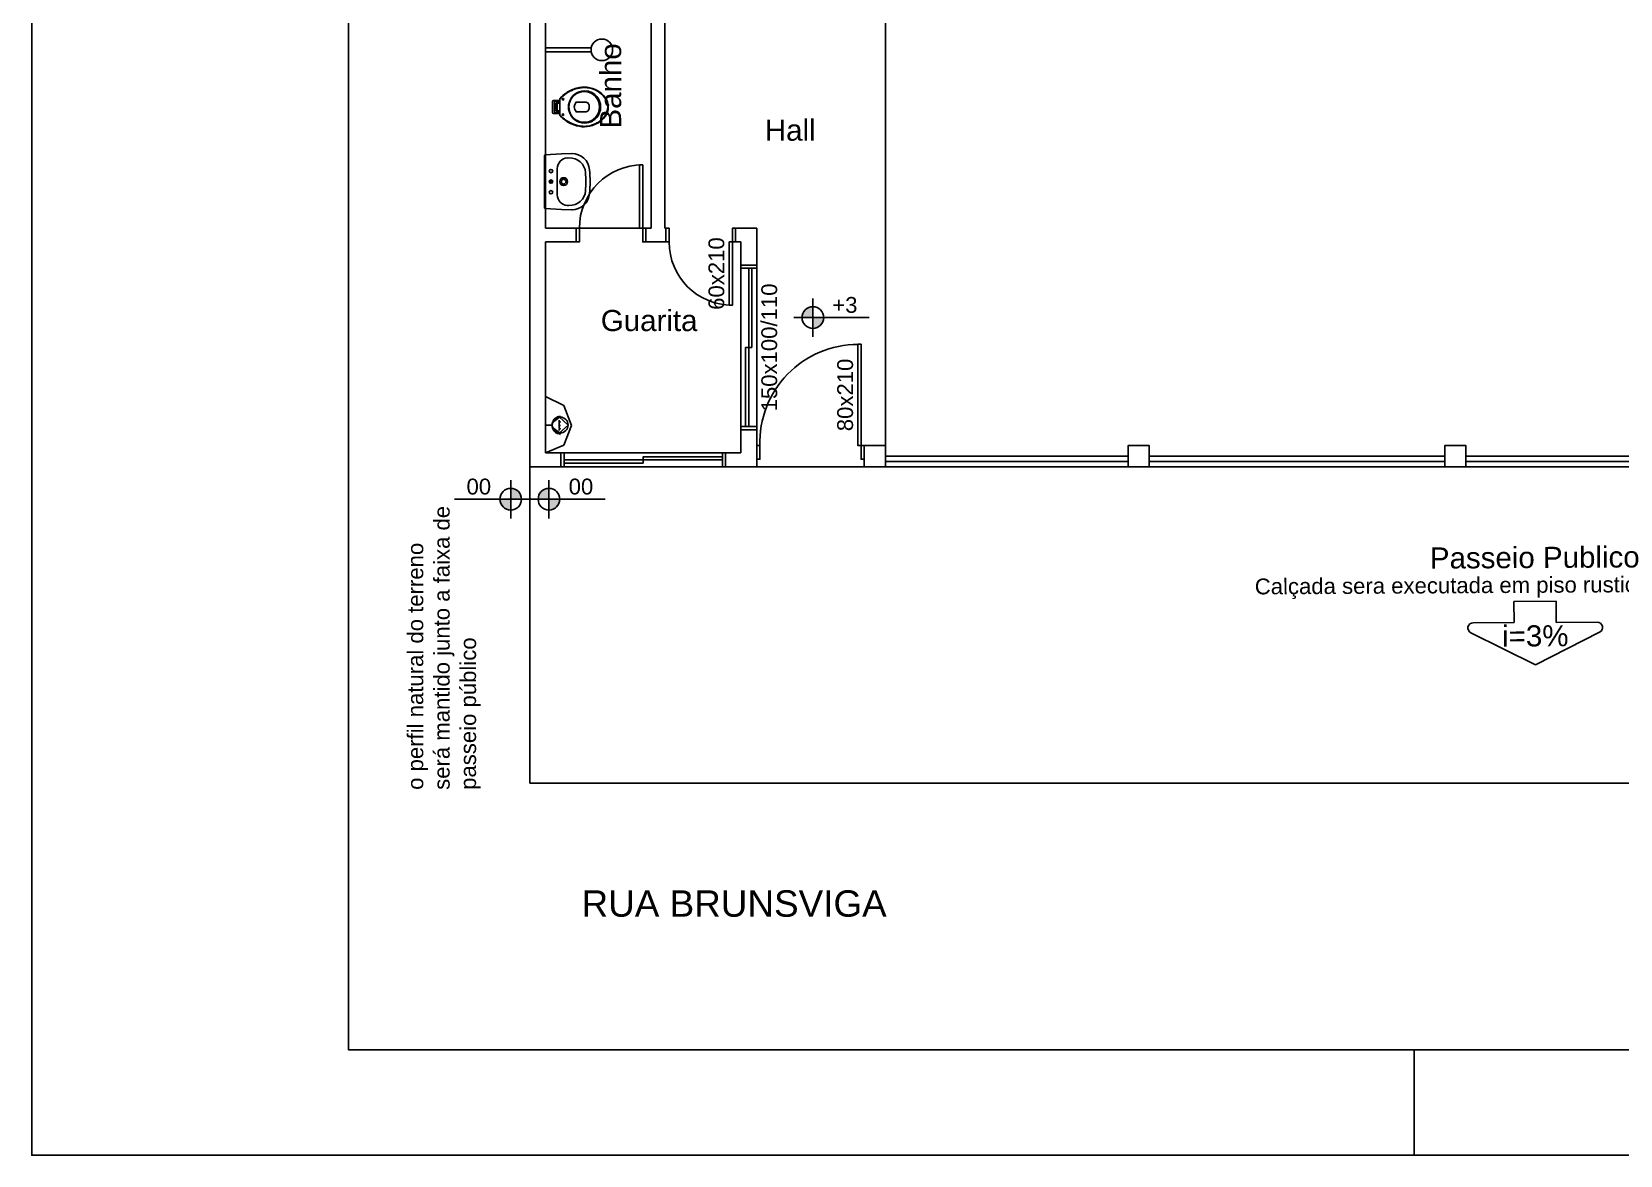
# Model space of a CAD drawing. Extents: x -120 to 1117, y 5 to 675.
# Drawn here: x 5 to 20.05, y 133.8 to 144.45 of the extents above; entities that cross this region are included whole.
import ezdxf
from ezdxf.enums import TextEntityAlignment as Align

# ---------------------------------------------------------------- set-up
doc = ezdxf.new("R2010")
doc.units = 0
doc.header["$MEASUREMENT"] = 0
doc.layers.get('0').update_dxf_attribs({"linetype": 'CONTINUOUS'})
for name, color, linetype in [('carimbo', 4, 'CONTINUOUS'), ('cota', 1, 'CONTINUOUS'), ('janela-porta', 6, 'CONTINUOUS'), ('LINVISTA', 4, 'CONTINUOUS'), ('moveis', 253, 'CONTINUOUS'), ('nivel', 4, 'CONTINUOUS'), ('parede', 2, 'CONTINUOUS'), ('piso', 4, 'CONTINUOUS'), ('texto', 7, 'CONTINUOUS')]:
    doc.layers.add(name, color=color, linetype=linetype)
doc.styles.add('ARIAL', font='arial.ttf')
doc.styles.get("Standard").update_dxf_attribs({"font": 'arial.ttf'})

# ---------------------------------------------------------------- blocks, each defined once
blk = doc.blocks.new('A1')
blk.add_line((131, 10), (131, 0))
blk.add_lwpolyline([(841, 0), (0, 0), (0, 594), (841, 594)], close=True)
at = {"color": 2}
blk.add_lwpolyline([(831, 10), (831, 584), (30, 584), (30, 10), (831, 10)], dxfattribs=at)
blk = doc.blocks.new('NIVEL')
at = {"layer": 'nivel'}
h = blk.add_hatch(color=256, dxfattribs=at)
h.paths.add_polyline_path([(0, 0.137, 0.414214), (-0.137, 0), (0, 0)])
h.paths.add_polyline_path([(0, 0), (0, -0.137, 0.414214), (0.137, 0)])
for p, q in [((0, 0.242), (0, -0.242)), ((0.709, 0), (-0.242, 0))]:
    blk.add_line(p, q, dxfattribs=at)
blk.add_circle((0, 0), 0.137, dxfattribs=at)

msp = doc.modelspace()

# ---------------------------------------------------------------- linework, layer by layer
for p, q in [((10.042, 140.904), (9.869, 140.989)), ((9.869, 140.454), (9.869, 140.989)), ((10.115, 140.715), (10.042, 140.904)), ((9.932, 140.74), (10.002, 140.793)), ((9.932, 140.699), (9.932, 140.74)), ((9.933, 140.733), (9.935, 140.741)), ((9.935, 140.741), (9.937, 140.749)), ((9.937, 140.749), (9.94, 140.757)), ((9.94, 140.757), (9.944, 140.764)), ((9.944, 140.764), (9.948, 140.77)), ((9.948, 140.77), (9.953, 140.777)), ((9.953, 140.777), (9.959, 140.782)), ((9.959, 140.782), (9.965, 140.787)), ((9.965, 140.787), (9.971, 140.791)), ((9.971, 140.791), (9.978, 140.795)), ((9.978, 140.795), (9.985, 140.798)), ((9.985, 140.798), (9.993, 140.8)), ((9.993, 140.8), (10.001, 140.801)), ((10.001, 140.801), (10.01, 140.801)), ((10.002, 140.793), (10.082, 140.719)), ((10.01, 140.801), (10.01, 140.801)), ((9.932, 140.719), (9.869, 140.719)), ((9.932, 140.724), (9.933, 140.733)), ((9.933, 140.698), (9.932, 140.707)), ((10.002, 140.645), (9.932, 140.699)), ((9.935, 140.69), (9.933, 140.698)), ((9.937, 140.683), (9.935, 140.69)), ((9.94, 140.676), (9.937, 140.683)), ((9.944, 140.669), (9.94, 140.676)), ((9.948, 140.664), (9.944, 140.669)), ((9.952, 140.658), (9.948, 140.664)), ((9.952, 140.658), (9.963, 140.649)), ((9.969, 140.645), (9.963, 140.649)), ((9.969, 140.645), (9.981, 140.64)), ((9.988, 140.639), (9.981, 140.64)), ((9.995, 140.638), (9.988, 140.639)), ((10.002, 140.637), (9.995, 140.638)), ((9.996, 140.715), (10.01, 140.715)), ((10.082, 140.719), (10.002, 140.645)), ((10.002, 140.637), (10.01, 140.629)), ((10.042, 140.527), (10.115, 140.715)), ((9.869, 140.454), (10.042, 140.527))]:
    msp.add_line(p, q)
at = {"color": 253}
msp.add_lwpolyline([(9.719, 140.324), (9.719, 185.634), (33.739, 185.634), (33.739, 140.324)], close=True, dxfattribs=at)
msp.add_lwpolyline([(9.996, 140.764), (9.996, 140.748), (10.01, 140.748), (10.002, 140.74), (9.996, 140.74), (9.996, 140.715), (10.002, 140.715), (9.996, 140.707), (9.996, 140.691), (10.002, 140.691), (10.01, 140.683), (10.002, 140.683), (9.996, 140.675), (9.996, 140.667)])
msp.add_circle((10.007, 140.719), 0.0753)
at = {"layer": 'cota', "color": 4}
for p, q in [((19.445, 139.049), (19.045, 139.047)), ((19.045, 139.047), (19.046, 138.847)), ((19.446, 138.849), (19.445, 139.049)), ((18.658, 138.845), (19.046, 138.847)), ((19.834, 138.851), (19.446, 138.849)), ((19.248, 138.448), (18.636, 138.75)), ((19.248, 138.448), (19.857, 138.757))]:
    msp.add_line(p, q, dxfattribs=at)
for centre, start, end in [((18.658, 138.795), 90.3091, 243.7533), ((19.834, 138.801), 296.8913, 90.3371)]:
    msp.add_arc(centre, 0.05, start, end, dxfattribs=at)
at = {"layer": 'janela-porta', "color": 253}
for p, q in [((11.719, 140.704), (11.719, 142.204)), ((11.869, 140.704), (11.869, 142.204)), ((11.544, 140.454), (10.044, 140.454)), ((11.544, 140.324), (10.044, 140.324))]:
    msp.add_line(p, q, dxfattribs=at)
for points in [[(10.789, 142.584), (10.759, 142.584), (10.759, 143.184), (10.789, 143.184), (10.789, 142.584)], [(11.639, 142.454), (11.609, 142.454), (11.609, 141.854), (11.639, 141.854), (11.639, 142.454)], [(11.824, 141.454), (11.824, 142.204), (11.794, 142.204), (11.794, 141.454), (11.824, 141.454)], [(11.794, 140.704), (11.794, 141.454), (11.764, 141.454), (11.764, 140.704), (11.794, 140.704)], [(10.794, 140.359), (10.044, 140.359), (10.044, 140.389), (10.794, 140.389), (10.794, 140.359)], [(11.544, 140.389), (10.794, 140.389), (10.794, 140.419), (11.544, 140.419), (11.544, 140.389)]]:
    msp.add_lwpolyline(points, close=True, dxfattribs=at)
for points in [[(10.159, 142.584), (10.189, 142.584), (10.189, 142.454), (10.159, 142.454)], [(10.819, 142.454), (10.789, 142.454), (10.789, 142.584), (10.819, 142.584)], [(11.009, 142.454), (11.039, 142.454), (11.039, 142.584), (11.009, 142.584)], [(11.669, 142.584), (11.639, 142.584), (11.639, 142.454), (11.669, 142.454)], [(11.719, 142.234), (11.719, 142.204), (11.869, 142.204), (11.869, 142.234)], [(11.869, 140.674), (11.869, 140.704), (11.719, 140.704), (11.719, 140.674)], [(10.014, 140.454), (10.044, 140.454), (10.044, 140.324), (10.014, 140.324)], [(11.574, 140.324), (11.544, 140.324), (11.544, 140.454), (11.574, 140.454)]]:
    msp.add_lwpolyline(points, dxfattribs=at)
at = {"layer": 'janela-porta', "color": 253, "linetype": 'Continuous'}
msp.add_lwpolyline([(12.859, 140.524), (12.829, 140.524), (12.829, 141.484), (12.859, 141.484), (12.859, 140.524)], close=True, dxfattribs=at)
for points in [[(11.869, 140.524), (11.899, 140.524), (11.899, 140.394), (11.869, 140.394)], [(12.889, 140.394), (12.859, 140.394), (12.859, 140.524), (12.889, 140.524)]]:
    msp.add_lwpolyline(points, dxfattribs=at)
at = {"layer": 'janela-porta', "color": 253}
for centre, start, end in [((10.789, 142.584), 90, 180), ((11.639, 142.454), 180, 270)]:
    msp.add_arc(centre, 0.6, start, end, dxfattribs=at)
at = {"layer": 'janela-porta', "color": 253, "linetype": 'Continuous'}
msp.add_arc((12.829, 140.553), 0.93, 90, 181.82, dxfattribs=at)
at = {"layer": 'LINVISTA', "color": 253}
for points in [[(15.389, 140.424), (13.089, 140.424), (13.089, 140.374), (15.389, 140.374)], [(18.389, 140.424), (15.589, 140.424)], [(15.589, 140.374), (18.389, 140.374)], [(21.389, 140.424), (18.589, 140.424)], [(18.589, 140.374), (21.389, 140.374)]]:
    msp.add_lwpolyline(points, dxfattribs=at)
at = {"layer": 'moveis'}
for p, q in [((10.301, 144.294), (9.876, 144.294)), ((9.876, 144.254), (10.301, 144.254)), ((9.933, 143.784), (9.933, 143.733)), ((10.003, 143.795), (9.945, 143.795)), ((9.952, 143.778), (9.952, 143.733)), ((10.003, 143.785), (9.959, 143.785)), ((9.968, 143.764), (9.968, 143.733)), ((9.98, 143.768), (9.98, 143.733)), ((9.995, 143.769), (9.984, 143.769)), ((10.003, 143.807), (10.003, 143.802)), ((10.003, 143.802), (10.003, 143.795)), ((10.003, 143.795), (10.003, 143.733)), ((10.253, 143.777), (10.157, 143.777)), ((9.933, 143.733), (9.933, 143.681)), ((9.945, 143.67), (10.003, 143.67)), ((9.952, 143.733), (9.952, 143.688)), ((9.959, 143.68), (10.003, 143.68)), ((9.968, 143.701), (9.968, 143.733)), ((9.98, 143.733), (9.98, 143.697)), ((9.995, 143.697), (9.984, 143.697)), ((10.003, 143.67), (10.003, 143.733)), ((10.003, 143.67), (10.003, 143.663)), ((10.003, 143.663), (10.003, 143.658)), ((10.157, 143.688), (10.253, 143.688)), ((9.86, 143.274), (9.86, 143.025)), ((10.02, 143.287), (9.865, 143.279)), ((9.98, 143.025), (9.98, 143.15)), ((10.125, 143.292), (10.02, 143.287)), ((10.09, 143.25), (10.075, 143.249)), ((9.86, 142.775), (9.86, 143.025)), ((9.91, 143.025), (9.93, 143.025)), ((9.92, 143.015), (9.92, 143.034)), ((9.98, 143.025), (9.98, 142.899)), ((10.02, 142.762), (9.865, 142.77)), ((10.125, 142.757), (10.02, 142.762)), ((10.09, 142.799), (10.075, 142.8)), ((10.116, 142.757), (10.125, 142.757))]:
    msp.add_line(p, q, dxfattribs=at)
for centre, radius in [((10.402, 144.274), 0.102), ((10.033, 143.806), 0.0075), ((10.033, 143.66), 0.0075), ((9.92, 143.125), 0.016), ((9.92, 143.025), 0.016), ((10.04, 143.025), 0.0375), ((10.04, 143.025), 0.0225), ((9.92, 142.925), 0.016)]:
    msp.add_circle(centre, radius, dxfattribs=at)
for centre, radius, start, end in [((10.251, 143.587), 0.335, 105.2525, 124.1524), ((10.251, 143.587), 0.331, 97.2935, 124.1503), ((10.233, 143.678), 0.243, 82.9547, 106.7622), ((10.233, 143.678), 0.239, 82.9494, 95.7593), ((10.235, 143.673), 0.248, 58.9269, 83.517), ((10.235, 143.673), 0.244, 58.9326, 83.5222), ((9.945, 143.783), 0.0118, 88.701, 176.3198), ((9.959, 143.778), 0.00728, 88.275, 181.725), ((9.975, 143.764), 0.00666, 143.8977, 182.0428), ((9.974, 143.764), 0.00592, 112.5984, 136.064), ((9.976, 143.757), 0.0131, 70.3418, 109.3875), ((9.985, 143.78), 0.0119, 245.9796, 265.9479), ((9.995, 143.777), 0.00832, 272.0149, 355.282), ((10.013, 143.807), 0.0102, 134.7561, 181.6914), ((10.013, 143.801), 0.00945, 141.3484, 173.012), ((10.244, 143.6), 0.316, 124.4641, 139.2454), ((10.244, 143.6), 0.32, 124.4619, 138.0521), ((10.24, 143.732), 0.154, 119.6559, 179.7512), ((10.236, 143.733), 0.146, 119.9114, 180.1122), ((10.209, 143.733), 0.0683, 139.3118, 220.6882), ((10.237, 143.74), 0.146, 79.5544, 120.2981), ((10.235, 143.733), 0.145, 78.9336, 119.8052), ((10.254, 143.753), 0.0241, 23.5104, 90.8905), ((10.236, 143.729), 0.157, 41.2224, 79.972), ((10.236, 143.735), 0.144, 43.0735, 79.1921), ((10.197, 143.733), 0.0846, 339.2223, 20.7777), ((10.238, 143.734), 0.142, 359.3364, 43.7716), ((10.237, 143.733), 0.153, 359.9453, 40.6637), ((10.222, 143.657), 0.264, 38.1702, 58.3139), ((10.222, 143.657), 0.268, 38.1603, 58.3191), ((10.314, 143.733), 0.144, 359.8718, 36.98), ((10.314, 143.733), 0.149, 359.8718, 36.9981), ((9.945, 143.682), 0.0118, 183.6802, 271.299), ((9.959, 143.687), 0.00728, 178.275, 271.725), ((9.975, 143.701), 0.00666, 177.9572, 216.1023), ((9.974, 143.701), 0.00592, 223.936, 247.4017), ((9.976, 143.708), 0.0131, 250.6125, 289.6581), ((9.985, 143.685), 0.0119, 94.0521, 114.0204), ((9.995, 143.688), 0.00832, 4.718, 87.9851), ((10.013, 143.664), 0.00945, 186.988, 218.6516), ((10.013, 143.658), 0.0102, 178.3086, 225.2439), ((10.244, 143.865), 0.316, 220.7546, 235.5359), ((10.244, 143.865), 0.32, 221.9479, 235.5381), ((10.251, 143.878), 0.335, 235.8477, 254.7475), ((10.251, 143.878), 0.331, 235.8497, 262.7065), ((10.24, 143.733), 0.154, 180.2488, 240.3441), ((10.236, 143.732), 0.146, 179.8878, 240.0886), ((10.235, 143.732), 0.145, 240.1948, 281.0664), ((10.237, 143.725), 0.146, 239.7019, 280.4456), ((10.254, 143.712), 0.0241, 269.1095, 336.4896), ((10.236, 143.731), 0.144, 280.8079, 316.9265), ((10.236, 143.736), 0.157, 280.028, 318.7776), ((10.238, 143.731), 0.142, 316.2284, 0.6636), ((10.237, 143.732), 0.153, 319.3363, 0.0547), ((10.222, 143.808), 0.264, 301.6861, 321.8298), ((10.222, 143.808), 0.268, 301.6809, 321.8397), ((10.314, 143.732), 0.144, 323.02, 0.1282), ((10.314, 143.732), 0.149, 323.0019, 0.1282), ((10.233, 143.788), 0.243, 253.2378, 277.0453), ((10.233, 143.788), 0.239, 264.2407, 277.0506), ((10.235, 143.793), 0.244, 276.4778, 301.0674), ((10.235, 143.793), 0.248, 276.483, 301.0731), ((9.865, 143.274), 0.005, 92.9418, 180), ((10.08, 143.15), 0.1, 92.9418, 180), ((10.098, 143.1), 0.15, 3.7164, 92.9418), ((10.116, 143.122), 0.17, 4.6981, 90), ((8.93, 143.025), 1.32, 0, 3.7164), ((8.93, 143.025), 1.32, 356.2836, 0), ((8.93, 143.025), 1.36, 0, 4.6981), ((8.93, 143.025), 1.36, 355.3019, 0), ((10.08, 142.899), 0.1, 180, 267.0582), ((10.098, 142.949), 0.15, 267.0582, 356.2836), ((10.116, 142.927), 0.17, 270, 355.3019), ((9.865, 142.775), 0.005, 180, 267.0582)]:
    msp.add_arc(centre, radius, start, end, dxfattribs=at)
at = {"layer": 'parede', "color": 253}
for p, q in [((9.719, 140.324), (9.719, 144.714)), ((10.999, 144.714), (10.999, 142.584)), ((9.869, 142.584), (9.869, 144.584)), ((10.869, 144.584), (10.869, 142.584)), ((9.869, 142.584), (10.159, 142.584)), ((10.159, 142.584), (10.159, 142.454)), ((10.819, 142.584), (10.869, 142.584)), ((10.819, 142.584), (10.819, 142.454)), ((11.009, 142.584), (10.999, 142.584)), ((11.009, 142.454), (11.009, 142.584)), ((11.869, 142.584), (11.669, 142.584)), ((11.669, 142.454), (11.669, 142.584)), ((11.869, 142.234), (11.869, 142.584)), ((9.869, 140.454), (9.869, 142.454)), ((9.869, 142.454), (10.159, 142.454)), ((10.819, 142.454), (11.009, 142.454)), ((11.669, 142.454), (11.719, 142.454)), ((11.719, 142.234), (11.719, 142.454)), ((11.719, 142.234), (11.869, 142.234)), ((11.719, 140.454), (11.719, 140.674)), ((11.719, 140.674), (11.869, 140.674)), ((11.869, 140.324), (11.869, 140.674)), ((9.869, 140.454), (10.014, 140.454)), ((10.014, 140.454), (10.014, 140.324)), ((11.574, 140.454), (11.719, 140.454)), ((11.574, 140.454), (11.574, 140.324)), ((9.719, 140.324), (10.014, 140.324)), ((11.574, 140.324), (11.869, 140.324))]:
    msp.add_line(p, q, dxfattribs=at)
for points in [[(13.089, 140.324), (13.089, 140.524), (12.889, 140.524), (12.889, 140.324), (13.089, 140.324)], [(15.589, 140.324), (15.589, 140.524), (15.389, 140.524), (15.389, 140.324), (15.589, 140.324)], [(18.589, 140.324), (18.589, 140.524), (18.389, 140.524), (18.389, 140.324), (18.589, 140.324)]]:
    msp.add_lwpolyline(points, close=True, dxfattribs=at)
at = {"layer": 'piso', "color": 253}
for p, q in [((13.089, 145.324), (13.089, 140.324)), ((9.719, 140.324), (9.719, 137.324)), ((24.569, 140.324), (9.869, 140.324)), ((11.869, 140.324), (33.589, 140.324)), ((33.719, 137.324), (9.719, 137.324))]:
    msp.add_line(p, q, dxfattribs=at)
at = {"layer": 'piso'}
msp.add_line((10.819, 142.584), (10.189, 142.584), dxfattribs=at)

# ---------------------------------------------------------------- block references
at = {"layer": 'carimbo', "xscale": 0.1000000000003638, "yscale": 0.1000000000003638, "zscale": 0.1000000000003638}
msp.add_blockref('A1', (5, 133.8), dxfattribs=at)
at = {"layer": 'nivel', "yscale": 0.75, "zscale": 0.75}
for p, xscale in [((12.402, 141.737), 0.75), ((9.538, 140.016), -0.75), ((9.901, 140.016), 0.75)]:
    msp.add_blockref('NIVEL', p, dxfattribs=dict(at, xscale=xscale))

# ---------------------------------------------------------------- texts
at = {"layer": 'texto'}
for s, height, rotation, p in [('Banho', 0.2, 90, (10.645, 143.932)), ('60x210', 0.15, 90, (11.607, 142.154)), ('150x100/110', 0.15, 90, (12.108, 141.454)), ('80x210', 0.15, 90, (12.827, 141.004)), ('Passeio Publico', 0.2, 0.3231, (19.243, 139.304)), ('Calçada sera executada em piso rustico e antiderrapante', 0.15, 0.3231, (19.245, 139.084)), ('i=3%', 0.2, 0.3231, (19.248, 138.561))]:
    msp.add_text(s, height=height, rotation=rotation, dxfattribs=at).set_placement(p, align=Align.BOTTOM_CENTER)
for s, height, p in [('Hall', 0.2, (12.187, 143.353)), ('Guarita', 0.2, (10.85, 141.549)), ('+3', 0.15, (12.705, 141.737)), ('00', 0.15, (9.236, 140.016)), ('00', 0.15, (10.204, 140.016))]:
    msp.add_text(s, height=height, dxfattribs=at).set_placement(p, align=Align.BOTTOM_CENTER)
msp.add_text('RUA BRUNSVIGA', height=0.25, dxfattribs=at).set_placement((13.101, 136.06), align=Align.RIGHT)
at = {"layer": 'texto', "insert": (9.255, 137.262), "char_height": 0.15, "width": 2.72305, "attachment_point": 7, "rotation": 90, "style": 'ARIAL'}
msp.add_mtext('o perfil natural do terreno será mantido junto a faixa de passeio público', dxfattribs=at)

doc.saveas('drawing.dxf')
